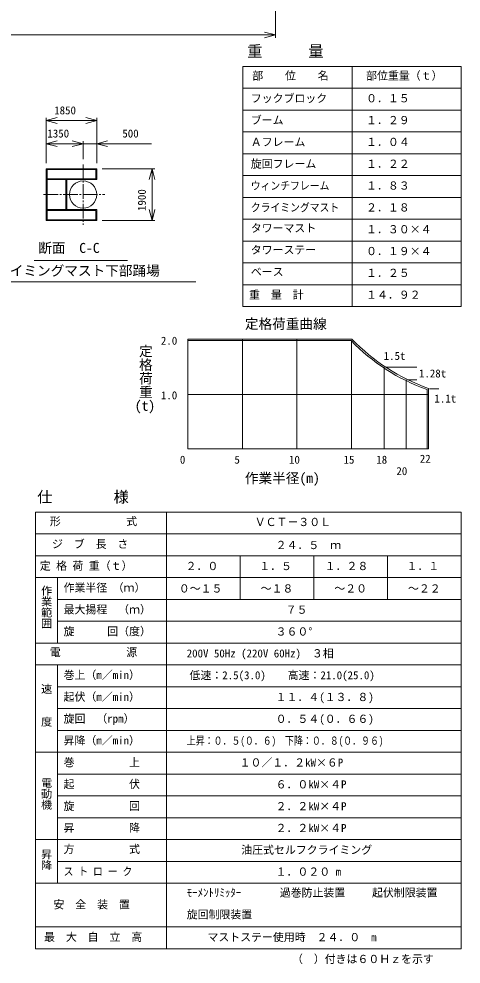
# Model space of a CAD drawing. Units: millimetres, scale not verified. Extents: x -17479 to 17501, y -24773 to 27267.
# Drawn here: x 1289 to 17501, y -24773 to 9864 of the extents above; entities that cross this region are included whole.
import ezdxf
from ezdxf.enums import TextEntityAlignment as Align

# ---------------------------------------------------------------- set-up
doc = ezdxf.new("R2010")
doc.units = ezdxf.units.MM
doc.header["$LTSCALE"] = 60
doc.linetypes.add('CHAIN2', pattern=[12, 9, -1, 1, -1])
for name, color, linetype, lineweight in [('0-3_05 寸法', 7, 'Continuous', 18), ('0-4_10 当社外形線', 3, 'Continuous', 18), ('0-5_12 当社中心線', 3, 'CHAIN2', 18)]:
    doc.layers.add(name, color=color, linetype=linetype, lineweight=lineweight)
doc.styles.add('@ＭＳ ゴシック', font='')
doc.styles.add('ＭＳ ゴシック', font='')
doc.styles.get('@ＭＳ ゴシック').set_extended_font_data('@MS Gothic')
doc.styles.get('ＭＳ ゴシック').set_extended_font_data('MS Gothic')

msp = doc.modelspace()

# ---------------------------------------------------------------- linework, layer by layer
at = {"layer": '0-3_05 寸法'}
for p, q in [((10698.69, 11456.78), (10698.69, 9175.48)), ((10298.69, 9275.48), (-10901.31, 9275.48)), ((10698.69, 9275.48), (10298.69, 9275.48)), ((9501.18, 8123.23), (9501.18, -676.77)), ((9501.18, 8123.23), (17501.18, 8123.23)), ((13501.18, 8123.23), (13501.18, -676.77)), ((17501.18, 8123.23), (17501.18, -676.77)), ((9501.18, 7323.23), (17501.18, 7323.23)), ((2291.07, 4574.89), (2291.07, 6238.08)), ((4141.07, 4574.89), (4141.07, 6238.08)), ((9501.18, 6523.23), (17501.18, 6523.23)), ((2291.07, 6138.08), (2691.07, 6138.08)), ((2691.07, 6138.08), (3741.07, 6138.08)), ((4141.07, 6138.08), (3741.07, 6138.08)), ((9501.18, 5723.23), (17501.18, 5723.23)), ((2291.07, 4574.89), (2291.07, 5389.59)), ((2291.07, 5289.59), (2691.07, 5289.59)), ((3241.07, 5289.59), (2691.07, 5289.59)), ((3241.07, 5289.59), (2841.07, 5289.59)), ((3641.07, 5289.59), (3241.07, 5289.59)), ((3641.07, 5289.59), (3241.07, 5289.59)), ((3641.07, 4725.96), (3641.07, 5389.59)), ((3641.07, 4725.96), (3641.07, 5389.59)), ((3641.07, 5289.59), (4141.07, 5289.59)), ((4141.07, 4574.89), (4141.07, 5389.59)), ((4141.07, 5289.59), (4541.07, 5289.59)), ((4541.07, 5289.59), (6154.41, 5289.59)), ((9501.18, 4923.23), (17501.18, 4923.23)), ((4341.07, 4374.89), (6270.41, 4374.89)), ((6170.41, 4374.89), (6170.41, 3974.89)), ((6170.41, 3974.89), (6170.41, 2874.89)), ((9501.18, 4123.23), (17501.18, 4123.23)), ((9501.18, 3323.23), (17501.18, 3323.23)), ((6170.41, 2474.89), (6170.41, 2874.89)), ((4341.07, 2474.89), (6270.41, 2474.89)), ((9501.18, 2523.23), (17501.18, 2523.23)), ((9501.18, 1723.23), (17501.18, 1723.23)), ((1849.87, 1016.52), (5268.83, 1016.52)), ((9501.18, 923.23), (17501.18, 923.23)), ((-257.87, 225.51), (7779.89, 225.51)), ((9501.18, 123.23), (17501.18, 123.23)), ((9501.18, -676.77), (17501.18, -676.77)), ((7481.19, -1866.62), (13493.92, -1866.62)), ((7481.19, -1866.62), (7481.19, -5896.61)), ((7481.19, -1926.62), (13468.48, -1926.62)), ((9481.19, -1896.62), (9481.19, -5896.61)), ((11481.19, -1896.62), (11481.19, -5896.61)), ((13481.19, -1939.68), (13481.19, -5896.61)), ((14681.19, -2896.62), (14681.19, -5896.61)), ((14735.57, -2896.62), (15535.57, -2896.62)), ((15547.85, -2896.62), (15881.18, -2896.62)), ((15481.18, -3358.92), (15481.18, -5896.61)), ((15547.85, -3358.92), (15881.18, -3358.92)), ((16251.18, -3719.22), (16251.18, -5896.61)), ((16311.18, -3676.86), (16311.18, -5896.61)), ((16347.85, -3698.07), (16681.18, -3698.07)), ((7481.19, -3896.62), (16281.18, -3896.62)), ((7481.19, -5896.61), (16311.18, -5896.61)), ((1901.18, -8208.08), (1901.18, -24208.08)), ((1901.18, -8208.08), (17501.18, -8208.08)), ((6701.18, -8208.08), (6701.18, -24208.08)), ((17501.18, -8208.08), (17501.18, -24208.08)), ((1901.18, -9008.08), (17501.18, -9008.08)), ((1901.18, -9808.08), (17501.18, -9808.08)), ((9401.18, -9808.08), (9401.18, -11408.08)), ((12101.18, -9808.08), (12101.18, -11408.08)), ((14801.18, -9808.08), (14801.18, -11408.08)), ((1901.18, -10608.08), (17501.18, -10608.08)), ((2701.18, -10608.08), (2701.18, -13008.08)), ((2701.18, -11408.08), (17501.18, -11408.08)), ((2701.18, -12208.08), (17501.18, -12208.08)), ((1901.18, -13008.08), (17501.18, -13008.08)), ((1901.18, -13808.08), (17501.18, -13808.08)), ((2701.18, -13808.08), (2701.18, -21808.08)), ((2701.18, -14608.08), (17501.18, -14608.08)), ((2701.18, -15408.08), (17501.18, -15408.08)), ((2701.18, -16208.08), (17501.18, -16208.08)), ((1901.18, -17008.08), (17501.18, -17008.08)), ((2701.18, -17808.08), (17501.18, -17808.08)), ((2701.18, -18608.08), (17501.18, -18608.08)), ((2701.18, -19408.08), (17501.18, -19408.08)), ((1901.18, -20208.08), (17501.18, -20208.08)), ((2701.18, -21008.08), (17501.18, -21008.08)), ((1901.18, -21808.08), (17501.18, -21808.08)), ((1901.18, -23408.08), (17501.18, -23408.08)), ((1901.18, -24208.08), (17501.18, -24208.08))]:
    msp.add_line(p, q, dxfattribs=at)
for points in [[(10298.69, 9382.66), (10698.69, 9275.48), (10298.69, 9168.3)], [(2691.07, 6030.9), (2291.07, 6138.08), (2691.07, 6245.26)], [(3741.07, 6245.26), (4141.07, 6138.08), (3741.07, 6030.9)], [(2691.07, 5182.41), (2291.07, 5289.59), (2691.07, 5396.77)], [(3241.07, 5396.77), (3641.07, 5289.59), (3241.07, 5182.41)], [(3241.07, 5396.77), (3641.07, 5289.59), (3241.07, 5182.41)], [(4541.07, 5182.41), (4141.07, 5289.59), (4541.07, 5396.77)], [(6063.23, 3974.89), (6170.41, 4374.89), (6277.59, 3974.89)], [(6277.59, 2874.89), (6170.41, 2474.89), (6063.23, 2874.89)]]:
    msp.add_lwpolyline(points, dxfattribs=at)
for radius, start, end in [(7320.89, 224.14461, 250.27661), (7260.89, 223.94468, 250.60949)]:
    msp.add_arc((18721.83, 3172.17), radius, start, end, dxfattribs=at)
at = {"layer": '0-4_10 当社外形線'}
for p, q in [((2291.07, 4374.89), (2291.07, 2474.89)), ((2291.07, 4374.89), (4141.07, 4374.89)), ((2321.07, 4344.89), (2321.07, 2504.89)), ((2321.07, 4344.89), (4111.07, 4344.89)), ((4111.07, 4344.89), (4111.07, 4004.89)), ((4141.07, 4374.89), (4141.07, 3974.89)), ((2321.07, 4004.89), (4111.07, 4004.89)), ((2321.07, 3974.89), (4141.07, 3974.89)), ((3011.07, 2874.89), (3011.07, 3974.89)), ((3041.07, 2874.89), (3041.07, 3974.89)), ((2321.07, 2874.89), (4141.07, 2874.89)), ((2321.07, 2844.89), (4111.07, 2844.89)), ((4111.07, 2844.89), (4111.07, 2504.89)), ((4141.07, 2874.89), (4141.07, 2474.89)), ((2291.07, 2474.89), (4141.07, 2474.89)), ((2321.07, 2504.89), (4111.07, 2504.89))]:
    msp.add_line(p, q, dxfattribs=at)
msp.add_circle((3641.07, 3424.89), 500, dxfattribs=at)
at = {"layer": '0-5_12 当社中心線'}
for p, q in [((3641.07, 4525.96), (3641.07, 2323.82)), ((2188.37, 3424.89), (4445.17, 3424.89))]:
    msp.add_line(p, q, dxfattribs=at)

# ---------------------------------------------------------------- texts
at = {"layer": '0-3_05 寸法', "style": 'ＭＳ ゴシック'}
for s, height, p in [('重\u3000\u3000\u3000量', 410.6, (9659.13, 8352.73)), ('部\u3000\u3000位\u3000\u3000名', 293.3, (9844.29, 7549.37)), ('部位重量（ｔ）', 293.3, (14017.48, 7549.37)), ('フックブロック', 293.3, (9790.56, 6717.5)), ('０．１５', 293.3, (14017.48, 6718.26)), ('1850', 293.3, (2582.74, 6278.08)), ('ブーム', 293.3, (9790.56, 5917.5)), ('１．２９', 293.3, (14017.48, 5918.26)), ('1350', 293.3, (2332.74, 5429.59)), ('500', 293.3, (5081.07, 5429.59)), ('Ａフレーム', 293.3, (9790.56, 5117.5)), ('１．０４', 293.3, (14017.48, 5118.26)), ('旋回フレーム', 293.3, (9790.56, 4317.5)), ('１．２２', 293.3, (14017.48, 4318.26)), ('１．８３', 293.3, (14017.48, 3518.26)), ('２．１８', 293.3, (14017.48, 2718.26)), ('タワーマスト', 293.3, (9790.56, 1962.58)), ('１．３０×４', 293.3, (14017.48, 1918.26)), ('断面\u3000C-C', 366.6, (2000.03, 1177.72)), ('タワーステー', 293.3, (9790.56, 1162.58)), ('０．１９×４', 293.3, (14017.48, 1118.26)), ('クライミングマスト下部踊場', 366.6, (-46.64, 344.39)), ('ベース', 293.3, (9790.56, 362.58)), ('１．２５', 293.3, (14017.48, 318.26)), ('重\u3000量\u3000計', 293.3, (9727.56, -482.5)), ('１４．９２', 293.3, (14017.48, -481.74)), ('定格荷重曲線', 366.6, (9573.62, -1605.74)), ('2.0', 293.3, (6495.29, -2163.83)), ('1.5t', 293.3, (14662.21, -2720.99)), ('1.28t', 293.3, (15955.91, -3363.08)), ('1.0', 293.3, (6495.29, -4163.82)), ('(t)', 366.6, (5535.92, -4606.53)), ('1.1t', 293.3, (16522.73, -4282.34)), ('0', 293.3, (7191.11, -6523.21)), ('5', 293.3, (9191.11, -6523.21)), ('10', 293.3, (11191.1, -6523.21)), ('15', 293.3, (13191.1, -6523.21)), ('18', 293.3, (14391.1, -6523.21)), ('22', 293.3, (15987.04, -6487.32)), ('20', 293.3, (15128.63, -6940.48)), ('作業半径(m)', 366.6, (9573.62, -7257.28)), ('仕\u3000\u3000\u3000\u3000様', 410.6, (1958.54, -7981.94)), ('形\u3000\u3000\u3000\u3000\u3000\u3000式', 293.3, (2422, -8781.94)), ('ＶＣＴ－３０Ｌ', 293.3, (9933.27, -8809.08)), ('ジ\u3000ブ\u3000長\u3000さ', 293.3, (2501.17, -9613.81)), ('２４．５\u3000ｍ', 293.3, (10701.18, -9653.01)), ('定 格 荷 重（ｔ）', 293.3, (2053.63, -10413.81)), ('２．０', 293.3, (7401.18, -10422.7)), ('１．５', 293.3, (10101.18, -10422.7)), ('１．２８', 293.3, (12501.18, -10422.7)), ('１．１', 293.3, (15501.18, -10422.7)), ('作業半径 （ｍ）', 293.3, (2927.56, -11213.81)), ('０～１５', 293.3, (7152.52, -11244.86)), ('～１８', 293.3, (10152.52, -11244.86)), ('～２０', 293.3, (12852.52, -11244.86)), ('～２２', 293.3, (15552.52, -11244.86)), ('最大揚程\u3000（ｍ）', 293.3, (2927.56, -12013.81)), ('７５', 293.3, (11071.64, -12022.7)), ('旋\u3000\u3000\u3000回（度）', 293.3, (2927.56, -12813.81)), ('３６０°', 293.3, (10701.18, -12822.7)), ('電\u3000\u3000\u3000\u3000\u3000\u3000源', 293.3, (2422, -13581.94)), ('200V 50Hz (220V 60Hz)\u3000３相', 293.3, (7440.73, -13622.7)), ('巻上（m／min）', 293.3, (2927.56, -14413.81)), ('低速：2.5(3.0)\u3000\u3000高速：21.0(25.0)', 293.3, (7545.21, -14422.7)), ('起伏（m／min）', 293.3, (2927.56, -15213.81)), ('１１．４(１３．８)', 293.3, (10701.18, -15222.7)), ('旋回\u3000（rpm）', 293.3, (2927.56, -16013.81)), ('０．５４(０．６６)', 293.3, (10701.18, -16022.7)), ('昇降（m／min）', 293.3, (2927.56, -16813.81)), ('巻\u3000\u3000\u3000\u3000\u3000上', 293.3, (2927.56, -17613.81)), ('１０／１．２kW×６P', 293.3, (9380.53, -17622.7)), ('起\u3000\u3000\u3000\u3000\u3000伏', 293.3, (2927.56, -18413.81)), ('６．０kW×４P', 293.3, (10701.18, -18422.7)), ('旋\u3000\u3000\u3000\u3000\u3000回', 293.3, (2927.56, -19213.81)), ('２．２kW×４P', 293.3, (10701.18, -19222.7)), ('昇\u3000\u3000\u3000\u3000\u3000降', 293.3, (2927.56, -20013.81)), ('２．２kW×４P', 293.3, (10701.18, -20022.7)), ('方\u3000\u3000\u3000\u3000\u3000式', 293.3, (2927.56, -20794.89)), ('油圧式セルフクライミング', 293.3, (9440.73, -20822.47)), ('１．０２０ m', 293.3, (10701.18, -21622.7)), ('ﾓｰﾒﾝﾄﾘﾐｯﾀｰ', 293.3, (7440.73, -22389.5)), ('過巻防止装置', 293.3, (10852.23, -22389.5)), ('起伏制限装置', 293.3, (14234.32, -22389.5)), ('安\u3000全\u3000装\u3000置', 293.3, (2556.27, -22825.96)), ('旋回制限装置', 293.3, (7440.73, -23189.5)), ('最\u3000大\u3000自\u3000立\u3000高', 293.3, (2211.41, -24013.81)), ('マストステー使用時\u3000２４．０\u3000m', 293.3, (8201.18, -24022.7)), ('（\u3000）付きは６０Ｈｚを示す', 293.3, (11301.18, -24822.7))]:
    msp.add_text(s, height=height, dxfattribs=at).set_placement(p, align=Align.BOTTOM_LEFT)
for s, width, p in [('ウィンチフレーム', 0.9, (9790.56, 3517.5)), ('クライミングマスト', 0.9, (9790.56, 2717.5)), ('上昇：０．５(０．６)\u3000下降：０．８(０．９６)', 0.8, (7440.73, -16822.7)), ('ス ト ロ ー ク', 0.9, (2927.56, -21613.81))]:
    msp.add_text(s, height=293.3, dxfattribs=dict(at, width=width)).set_placement(p, align=Align.BOTTOM_LEFT)
at = {"layer": '0-3_05 寸法'}
for s, height, rotation, style, p in [('1900', 293.3, 90, 'ＭＳ ゴシック', (6030.41, 2824.89)), ('定格荷重', 366.6, 270, '@ＭＳ ゴシック', (5644.39, -2054.69)), ('作業範囲', 293.3, 270, '@ＭＳ ゴシック', (2061.28, -10885.27)), ('速\u3000\u3000度', 293.3, 270, '@ＭＳ ゴシック', (2061.28, -14484.75)), ('電動機', 293.3, 270, '@ＭＳ ゴシック', (2061.28, -17927.7)), ('昇降', 293.3, 270, '@ＭＳ ゴシック', (2061.28, -20545.04))]:
    msp.add_text(s, height=height, rotation=rotation, dxfattribs=dict(at, style=style)).set_placement(p, align=Align.BOTTOM_LEFT)

doc.saveas('drawing.dxf')
